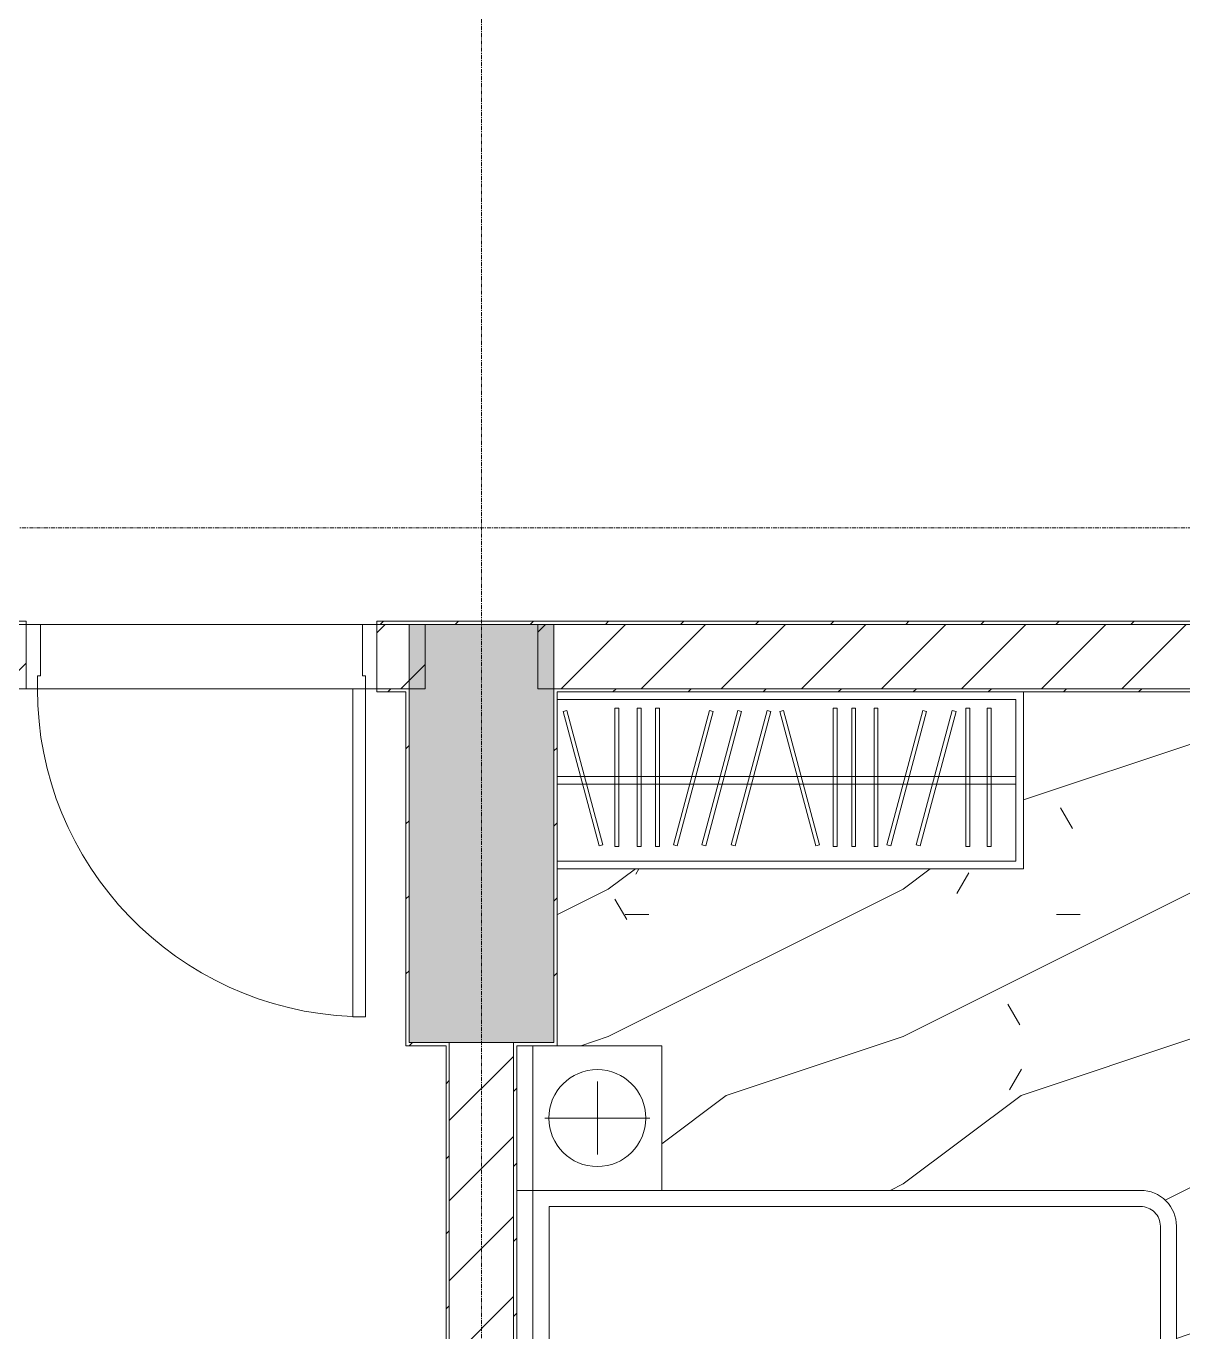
# Model space of a CAD drawing. Header units: millimetres. Extents: x 5357 to 259384, y -16348 to 109893.
# Drawn here: x 51338 to 54933, y 31337 to 35397 of the extents above; entities that cross this region are included whole.
import ezdxf

# ---------------------------------------------------------------- set-up
doc = ezdxf.new("R2010")
doc.units = ezdxf.units.MM
doc.linetypes.add('Grid Line', pattern=[22.225, 12.7, -3.175, 3.175, -3.175])
for name, color, linetype, lineweight in [('0-1', 7, 'Continuous', 5), ('A-DETL-GENF', 92, 'Continuous', 9), ('A-DOOR', 31, 'Continuous', 9), ('A-DOOR-FRAM', 31, 'Continuous', 9), ('A-FLOR-1', 53, 'Continuous', 9), ('A-FLOR-PATT-1', 10, 'Continuous', 9), ('A-WALL', 113, 'Continuous', 9), ('A-WALL-3', 113, 'Continuous', 18), ('A-WALL-PATT', 111, 'Continuous', 9), ('A-WALL-PATT-2', 53, 'Continuous', 9), ('I-FURN-1', 254, 'Continuous', 9), ('I-WALL-1', 9, 'Continuous', 18), ('I-WALL-3', 2, 'Continuous', 18), ('S-COLS-1', 253, 'Continuous', 5), ('S-COLS-2', 9, 'Continuous', 18), ('S-GRID-1', 1, 'Grid Line', 9)]:
    doc.layers.add(name, color=color, linetype=linetype, lineweight=lineweight)
pattern_1 = [(45, (0, 0), (-116.6726, 116.6726), [])]
pattern_2 = [(45, (0, 0), (-124.4508, 124.4508), [])]

# ---------------------------------------------------------------- blocks, each defined once
blk = doc.blocks.new('NCV_TKTC_KET CAU_rvt-1-TKCS_MB CẢNH QUAN CÂY XANH')
at = {"layer": 'S-COLS-1'}
blk.add_hatch(color=256, dxfattribs=at).paths.add_polyline_path([(52977.6, 32236.9), (52977.6, 33536.9), (52527.6, 33536.9), (52527.6, 32236.9)])
at = {"layer": 'S-COLS-2'}
for p, q in [((52977.6, 33536.9), (52527.6, 33536.9)), ((52527.6, 33536.9), (52527.6, 32236.9)), ((52977.6, 32236.9), (52977.6, 33536.9)), ((52527.6, 32236.9), (52977.6, 32236.9))]:
    blk.add_line(p, q, dxfattribs=at)
blk = doc.blocks.new('GIUONG NGU-2TAB-1600x2000 - GIUONG NGU-2TAB-1600x2000-842839-TKCS_MB CẢNH QUAN CÂY XANH')
at = {"layer": 'I-FURN-1'}
for p, q in [((8.5, 0), (8.5, -50)), ((458.5, -50), (458.5, 0)), ((458.5, 0), (458.5, -50)), ((2108.2, -50), (2108.2, 0)), ((2108.2, 0), (2108.2, -50)), ((2558.2, -50), (2558.2, 0)), ((458.5, -50), (8.5, -50)), ((8.5, -50), (8.5, -450.3)), ((8.5, -50), (458.5, -50)), ((458.5, -50), (8.5, -50)), ((8.5, -50), (8.5, -450.3)), ((458.5, -450.3), (458.5, -50)), ((2108.2, -50), (458.5, -50)), ((458.5, -50), (458.5, -1938.9)), ((458.5, -50), (2108.2, -50)), ((458.5, -1938.9), (458.5, -50)), ((458.5, -450.3), (458.5, -50)), ((458.5, -50), (2108.2, -50)), ((2558.2, -50), (2108.2, -50)), ((2108.2, -50), (2108.2, -450.3)), ((2108.2, -1938.9), (2108.2, -50)), ((2108.2, -50), (2558.2, -50)), ((2108.2, -50), (2558.2, -50)), ((2108.2, -450.3), (2108.2, -50)), ((2108.2, -50), (2108.2, -1938.9)), ((2558.2, -450.3), (2558.2, -50)), ((2558.2, -50), (2558.2, -450.3)), ((233.5, -86.8), (233.5, -413.5)), ((508.5, -100), (2058.2, -100)), ((508.5, -1938.9), (508.5, -100)), ((2058.2, -100), (2058.2, -1938.9)), ((2333.2, -86.8), (2333.2, -413.5)), ((120.2, -250.2), (346.8, -250.2)), ((2446.5, -250.2), (2219.8, -250.2)), ((8.5, -450.3), (458.5, -450.3)), ((8.5, -450.3), (458.5, -450.3)), ((2108.2, -450.3), (2558.2, -450.3)), ((2558.2, -450.3), (2108.2, -450.3)), ((1997.1, -2000), (569.6, -2000)), ((569.6, -2050), (1997.1, -2050)), ((1997.1, -2050), (569.6, -2050))]:
    blk.add_line(p, q, dxfattribs=at)
for centre in [(233.5, -250.2), (2333.2, -250.2)]:
    blk.add_circle(centre, 150.7, dxfattribs=at)
for centre, radius, start, end in [((569.6, -1938.9), 111.1, 180, 270), ((569.6, -1938.9), 111.1, 180, 270), ((569.6, -1938.9), 61.1, 180, 270), ((1997.1, -1938.9), 111.1, 270, 360), ((1997.1, -1938.9), 61.1, 270, 0), ((1997.1, -1938.9), 111.1, 270, 0)]:
    blk.add_arc(centre, radius, start, end, dxfattribs=at)
blk = doc.blocks.new('TU QUAN AO-SUITE ROOM_3 - TU QUAN AO-SUITE ROOM_3-V6-TKCS_MB CẢNH QUAN CÂY XANH')
at = {"layer": 'I-FURN-1'}
for p, q in [((-550, -50), (-550, -1500)), ((-550, -1500), (-550, -50)), ((-550, -50), (-550, -576)), ((-526, -1476), (-526, -50)), ((-526, -50), (-526, -600)), ((-478.3, -181.1), (-61.3, -69.4)), ((-58.2, -80.9), (-475.2, -192.7)), ((-287, -50), (-287, -576)), ((-263, -50), (-263, -576)), ((-61.3, -69.4), (-58.2, -80.9)), ((-24, -49.8), (-24, -1476)), ((-475.2, -192.7), (-478.3, -181.1)), ((-480.1, -229.7), (-50.1, -229.7)), ((-480.1, -241.7), (-480.1, -229.7)), ((-50.1, -241.7), (-480.1, -241.7)), ((-50.1, -229.7), (-50.1, -241.7)), ((-480.1, -299.2), (-50.1, -299.2)), ((-480.1, -311.2), (-480.1, -299.2)), ((-50.1, -311.2), (-480.1, -311.2)), ((-50.1, -299.2), (-50.1, -311.2)), ((-480.1, -356.4), (-50.1, -356.4)), ((-480.1, -368.4), (-480.1, -356.4)), ((-50.1, -356.4), (-50.1, -368.4)), ((-50.1, -368.4), (-480.1, -368.4)), ((-475.2, -411.5), (-478.3, -423.1)), ((-478.3, -423.1), (-61.3, -534.9)), ((-58.2, -523.3), (-475.2, -411.5)), ((-475.2, -500.3), (-478.3, -511.9)), ((-478.3, -511.9), (-61.3, -623.6)), ((-58.2, -612.1), (-475.2, -500.3)), ((-61.3, -534.9), (-58.2, -523.3)), ((-526, -1476), (-526, -600)), ((-475.2, -591.5), (-478.3, -603.1)), ((-478.3, -603.1), (-61.3, -714.9)), ((-58.2, -703.3), (-475.2, -591.5)), ((-287, -576), (-287, -1476)), ((-263, -576), (-263, -1476)), ((-61.3, -623.6), (-58.2, -612.1)), ((-61.3, -714.9), (-58.2, -703.3)), ((-478.3, -853.9), (-61.3, -742.1)), ((-58.2, -753.7), (-475.2, -865.5)), ((-61.3, -742.1), (-58.2, -753.7)), ((-475.2, -865.5), (-478.3, -853.9)), ((-480.1, -908.6), (-480.1, -920.6)), ((-480.1, -908.6), (-480.1, -920.6)), ((-50.1, -908.6), (-480.1, -908.6)), ((-480.1, -920.6), (-50.1, -920.6)), ((-50.1, -920.6), (-50.1, -908.6)), ((-480.1, -965.8), (-480.1, -977.8)), ((-480.1, -965.8), (-480.1, -977.8)), ((-50.1, -965.8), (-480.1, -965.8)), ((-50.1, -977.8), (-50.1, -965.8)), ((-480.1, -977.8), (-50.1, -977.8)), ((-480.1, -1035.3), (-480.1, -1047.3)), ((-480.1, -1035.3), (-480.1, -1047.3)), ((-50.1, -1035.3), (-480.1, -1035.3)), ((-480.1, -1047.3), (-50.1, -1047.3)), ((-50.1, -1047.3), (-50.1, -1035.3)), ((-475.2, -1075.3), (-478.3, -1086.9)), ((-478.3, -1086.9), (-61.3, -1198.6)), ((-58.2, -1187.1), (-475.2, -1075.3)), ((-475.2, -1166.5), (-478.3, -1178.1)), ((-58.2, -1278.3), (-475.2, -1166.5)), ((-478.3, -1178.1), (-61.3, -1289.9)), ((-61.3, -1198.6), (-58.2, -1187.1)), ((-61.3, -1289.9), (-58.2, -1278.3)), ((-480.1, -1320.5), (-480.1, -1332.5)), ((-480.1, -1320.5), (-480.1, -1332.5)), ((-50.1, -1320.5), (-480.1, -1320.5)), ((-480.1, -1332.5), (-50.1, -1332.5)), ((-50.1, -1332.5), (-50.1, -1320.5)), ((-480.1, -1386.9), (-480.1, -1398.9)), ((-480.1, -1386.9), (-480.1, -1398.9)), ((-50.1, -1386.9), (-480.1, -1386.9)), ((-480.1, -1398.9), (-50.1, -1398.9)), ((-50.1, -1398.9), (-50.1, -1386.9)), ((-550, -1500), (0, -1500)), ((0, -1500), (-550, -1500)), ((-24, -1476), (-526, -1476))]:
    blk.add_line(p, q, dxfattribs=at)
blk = doc.blocks.new('NCV_TKTC_TANG 1_rvt-1-TKCS_MB CẢNH QUAN CÂY XANH')
at = {"layer": 'A-FLOR-PATT-1'}
h = blk.add_hatch(dxfattribs=at)
h.set_pattern_fill('FP_5', color=256, style=0, pattern_type=2)
h.set_pattern_definition([(0, (0, 0), (1788.16, 447.04), [73.762, -1267.358, 73.762, -1267.358, -7152.64]), (0, (0, 0), (1788.16, 447.04), [-2682.24, 73.762, -2608.478, 73.762, -1267.358, -3129.28]), (0, (0, 0), (1788.16, 447.04), [-6705.6, 73.762, -820.318, 73.762, -2161.438]), (120, (670.56, 223.5), (-1281.228, 1325.072), [73.762, -1267.358, 73.762, -8419.998]), (120, (670.56, 223.5), (-1281.228, 1325.072), [-1414.882, -1267.358, 73.762, -2608.478, -4470.4]), (120, (670.56, 223.5), (-1281.228, 1325.072), [-5364.48, 73.762, -1267.358, 73.762, -3055.518]), (120, (670.56, 223.5), (-1281.228, 1325.072), [-6779.362, -820.318, 73.762, -2161.438]), (240, (894.1, 1117.6), (-506.932, -1772.112), [73.762, -1267.358, 73.762, -8419.998]), (240, (894.1, 1117.6), (-506.932, -1772.112), [-1414.882, -1267.358, 73.762, -2608.478, -4470.4]), (240, (894.1, 1117.6), (-506.932, -1772.112), [-5364.48, 73.762, -1267.358, 73.762, -3055.518]), (240, (894.1, 1117.6), (-506.932, -1772.112), [-6779.362, -820.318, 73.762, -2161.438])])
h.paths.add_polyline_path([(52862.6, 28936.9), (55842.6, 28936.9), (55842.6, 32436.9), (55852.6, 32436.9), (55852.6, 33236.9), (55842.6, 33236.9), (55842.6, 33326.9), (54437.6, 33326.9), (54437.6, 32776.9), (52987.6, 32776.9), (52986.3, 32226.9), (53312.9, 32226.8), (53312.9, 31776.8), (54801.5, 31776.8), (54830.2, 31773), (54857, 31761.9), (54880, 31744.2), (54897.7, 31721.2), (54908.8, 31694.4), (54912.6, 31665.7), (54912.6, 30238.2), (54908.8, 30209.5), (54897.7, 30182.7), (54880, 30159.7), (54857, 30142), (54830.2, 30130.9), (54801.5, 30127.1), (53312.9, 30127.1), (53312.9, 29677.1), (52862.6, 29677.1), (52862.6, 28946.9)])
h = blk.add_hatch(dxfattribs=at)
h.set_pattern_fill('FP_4', color=256, style=0, pattern_type=2)
h.set_pattern_definition([(216.87, (366.52, 916.3), (2748.89673, 1832.6049), [458.15, -4123.35]), (206.565, (916.3, 641.4), (-916.3012, -916.2996), [1024.455, -1024.455]), (198.435, (916.3, 183.26), (-1832.5985, -916.302), [579.52, -2318.076])])
h.paths.add_polyline_path([(52862.6, 28936.9), (55842.6, 28936.9), (55842.6, 32436.9), (55852.6, 32436.9), (55852.6, 33236.9), (55842.6, 33236.9), (55842.6, 33326.9), (54437.6, 33326.9), (54437.6, 32776.9), (52987.6, 32776.9), (52986.3, 32226.9), (53312.9, 32226.8), (53312.9, 31776.8), (54801.5, 31776.8), (54830.2, 31773), (54857, 31761.9), (54880, 31744.2), (54897.7, 31721.2), (54908.8, 31694.4), (54912.6, 31665.7), (54912.6, 30238.2), (54908.8, 30209.5), (54897.7, 30182.7), (54880, 30159.7), (54857, 30142), (54830.2, 30130.9), (54801.5, 30127.1), (53312.9, 30127.1), (53312.9, 29677.1), (52862.6, 29677.1), (52862.6, 28946.9)])
at = {"layer": 'A-WALL-PATT-2'}
h = blk.add_hatch(dxfattribs=at)
h.set_pattern_fill('FP_10', color=256, style=0, pattern_type=2)
h.set_pattern_definition(pattern_1)
h.paths.add_polyline_path([(52527.6, 33326.9), (52527.6, 33336.9), (52427.6, 33336.9), (52427.6, 33326.9), (52517.6, 33326.9)])
h.paths.add_polyline_path([(50143.2, 33326.9), (51337.6, 33326.9), (51337.6, 33336.9), (49652.6, 33336.9), (49652.6, 33326.9), (49662.6, 33326.9)])
h = blk.add_hatch(dxfattribs=at)
h.set_pattern_fill('FP_10', color=256, style=0, pattern_type=2)
h.set_pattern_definition(pattern_1)
h.paths.add_polyline_path([(52977.6, 33326.9), (55842.6, 33326.9), (55842.6, 33336.9), (52977.6, 33336.9)])
h = blk.add_hatch(dxfattribs=at)
h.set_pattern_fill('FP_10', color=256, style=0, pattern_type=2)
h.set_pattern_definition(pattern_1)
h.paths.add_polyline_path([(52517.6, 32236.9), (52527.6, 32236.9), (52527.6, 33326.9), (52517.6, 33326.9), (52517.6, 32965.9)])
h = blk.add_hatch(dxfattribs=at)
h.set_pattern_fill('FP_10', color=256, style=0, pattern_type=2)
h.set_pattern_definition(pattern_1)
h.paths.add_polyline_path([(52987.6, 32226.9), (52987.6, 33326.9), (52977.6, 33326.9), (52977.6, 32226.9)])
h = blk.add_hatch(dxfattribs=at)
h.set_pattern_fill('FP_10', color=256, style=0, pattern_type=2)
h.set_pattern_definition(pattern_1)
h.paths.add_polyline_path([(52517.6, 32226.9), (52642.6, 32226.9), (52642.6, 32236.9), (52517.6, 32236.9)])
h = blk.add_hatch(dxfattribs=at)
h.set_pattern_fill('FP_10', color=256, style=0, pattern_type=2)
h.set_pattern_definition(pattern_1)
h.paths.add_polyline_path([(52652.6, 25546.9), (52652.6, 32236.9), (52642.6, 32236.9), (52642.6, 25546.9)])
h = blk.add_hatch(dxfattribs=at)
h.set_pattern_fill('FP_10', color=256, style=0, pattern_type=2)
h.set_pattern_definition(pattern_1)
h.paths.add_polyline_path([(52852.6, 28936.9), (52862.6, 28936.9), (52862.6, 32236.9), (52852.6, 32236.9), (52852.6, 29020.9)])
at = {"layer": 'A-FLOR-1'}
for p, q in [((52382.6, 33536.9), (51382.6, 33536.9)), ((52392.6, 33336.9), (51372.6, 33336.9)), ((51372.6, 33336.9), (52392.6, 33336.9))]:
    blk.add_line(p, q, dxfattribs=at)
at = {"layer": 'I-WALL-1'}
for p, q in [((52527.6, 33336.9), (52427.6, 33336.9)), ((52427.6, 33336.9), (52427.6, 33326.9)), ((52527.6, 33326.9), (52527.6, 33336.9)), ((55842.6, 33336.9), (52977.6, 33336.9)), ((52977.6, 33336.9), (52977.6, 33326.9)), ((52427.6, 33326.9), (52517.6, 33326.9)), ((52517.6, 33326.9), (52517.6, 32236.9)), ((52527.6, 32236.9), (52527.6, 33326.9)), ((52977.6, 33326.9), (52977.6, 32236.9)), ((52987.6, 33326.9), (55842.6, 33326.9)), ((52987.6, 32226.9), (52987.6, 33326.9)), ((52517.6, 32236.9), (52517.6, 32226.9)), ((52517.6, 32226.9), (52642.6, 32226.9)), ((52642.6, 32236.9), (52527.6, 32236.9)), ((52652.6, 32236.9), (52642.6, 32236.9)), ((52642.6, 32226.9), (52642.6, 25546.9)), ((52652.6, 25546.9), (52652.6, 32236.9)), ((52852.6, 32236.9), (52852.6, 28936.9)), ((52862.6, 32236.9), (52852.6, 32236.9)), ((52977.6, 32236.9), (52862.6, 32236.9)), ((52862.6, 28946.9), (52862.6, 32226.9)), ((52862.6, 32226.9), (52977.6, 32226.9)), ((52977.6, 32226.9), (52987.6, 32226.9))]:
    blk.add_line(p, q, dxfattribs=at)
at = {"layer": 'I-FURN-1'}
for name, p, rotation in [('TU QUAN AO-SUITE ROOM_3 - TU QUAN AO-SUITE ROOM_3-V6-TKCS_MB CẢNH QUAN CÂY XANH', (52937.6, 33326.9), 89.9999999999998), ('GIUONG NGU-2TAB-1600x2000 - GIUONG NGU-2TAB-1600x2000-842839-TKCS_MB CẢNH QUAN CÂY XANH', (52862.6, 29668.6), 90.00000000000065)]:
    blk.add_blockref(name, p, dxfattribs=dict(at, rotation=rotation))
blk = doc.blocks.new('FD_05 - FD_05-1000x2200mm-835433-TKCS_MB CẢNH QUAN CÂY XANH')
at = {"layer": 'A-DETL-GENF'}
for p, q in [((510, -100), (470, -100)), ((470, -100), (470, -1120)), ((510, -1120), (510, -100)), ((470, -1120), (510, -1120))]:
    blk.add_line(p, q, dxfattribs=at)
blk.add_arc((510, -100), 1020, 180, 267.7525, dxfattribs=at)
at = {"layer": 'A-DOOR-FRAM'}
for p, q in [((-545, 100), (-500, 100)), ((-545, -100), (-545, 100)), ((-500, 100), (-500, -60)), ((500, 100), (545, 100)), ((500, -60), (500, 100)), ((545, 100), (545, -100)), ((-500, -60), (-510, -60)), ((-510, -60), (-510, -100)), ((510, -60), (500, -60)), ((510, -100), (510, -60)), ((-510, -100), (-545, -100)), ((545, -100), (510, -100))]:
    blk.add_line(p, q, dxfattribs=at)

msp = doc.modelspace()

# ---------------------------------------------------------------- hatches: boundary and pattern name
at = {"layer": 'A-WALL-PATT'}
h = msp.add_hatch(dxfattribs=at)
h.set_pattern_fill('FP_41', color=256, style=0, pattern_type=2)
h.set_pattern_definition(pattern_1)
h.paths.add_polyline_path([(56442.6, 33536.9), (56442.6, 33546.9), (52427.6, 33546.9), (52427.6, 33536.9), (56195.4, 33536.9)])
h.paths.add_polyline_path([(44452.6, 33536.9), (51337.6, 33536.9), (51337.6, 33546.9), (44452.6, 33546.9)])
h = msp.add_hatch(dxfattribs=at)
h.set_pattern_fill('FP_1', color=256, style=0, pattern_type=2)
h.set_pattern_definition(pattern_2)
h.paths.add_polyline_path([(49652.9, 33336.9), (51337.6, 33336.9), (51337.6, 33536.9), (49652.9, 33536.9)])
h.paths.add_polyline_path([(46511.9, 33336.9), (49452.9, 33336.9), (49452.9, 33536.9), (44852.6, 33536.9), (44852.6, 33336.9)])
h.paths.add_polyline_path([(52577.6, 33336.9), (52577.6, 33536.9), (52427.6, 33536.9), (52427.6, 33336.9)])
h = msp.add_hatch(dxfattribs=at)
h.set_pattern_fill('FP_1', color=256, style=0, pattern_type=2)
h.set_pattern_definition(pattern_2)
h.paths.add_polyline_path([(57708.4, 33336.9), (59537.6, 33336.9), (59537.6, 33536.9), (56652.6, 33536.9), (56652.6, 33336.9), (57405.8, 33336.9)])
h.paths.add_polyline_path([(52927.6, 33336.9), (56452.6, 33336.9), (56452.6, 33536.9), (52927.6, 33536.9)])
h.paths.add_polyline_path([(60727.6, 33336.9), (60727.6, 33536.9), (60627.6, 33536.9), (60627.6, 33336.9)])
h = msp.add_hatch(dxfattribs=at)
h.set_pattern_fill('FP_1', color=256, style=0, pattern_type=2)
h.set_pattern_definition(pattern_2)
h.paths.add_polyline_path([(52852.6, 25536.9), (52852.6, 28836.9), (52652.6, 28836.9), (52652.6, 25536.9)])
h.paths.add_polyline_path([(52852.6, 29036.9), (52852.6, 32237), (52652.6, 32237), (52652.6, 29036.9)])

# ---------------------------------------------------------------- linework, layer by layer
at = {"layer": 'A-WALL'}
for p, q in [((51337.6, 33536.9), (49652.9, 33536.9)), ((49652.9, 33536.9), (51337.6, 33536.9)), ((51382.6, 33536.9), (52382.6, 33536.9)), ((52577.6, 33536.9), (52427.6, 33536.9)), ((52427.6, 33536.9), (52577.6, 33536.9)), ((56452.6, 33536.9), (52927.6, 33536.9)), ((52927.6, 33536.9), (56442.6, 33536.9)), ((52392.6, 33336.9), (51372.6, 33336.9))]:
    msp.add_line(p, q, dxfattribs=at)
at = {"layer": 'A-WALL-3'}
for p, q in [((52577.6, 33336.9), (52577.6, 33536.9)), ((52927.6, 33536.9), (52927.6, 33336.9)), ((49652.9, 33336.9), (51337.6, 33336.9)), ((52427.6, 33336.9), (52577.6, 33336.9)), ((52927.6, 33336.9), (56452.6, 33336.9)), ((52852.6, 32237), (52652.6, 32237)), ((52652.6, 32237), (52652.6, 29036.9)), ((52852.6, 29036.9), (52852.6, 32237))]:
    msp.add_line(p, q, dxfattribs=at)
at = {"layer": 'I-WALL-3'}
for p, q in [((51337.6, 33546.9), (44452.6, 33546.9)), ((51337.6, 33536.9), (51337.6, 33546.9)), ((56442.6, 33546.9), (52427.6, 33546.9)), ((52427.6, 33546.9), (52427.6, 33536.9)), ((52577.6, 33536.9), (52927.6, 33536.9))]:
    msp.add_line(p, q, dxfattribs=at)
at = {"layer": 'S-GRID-1'}
for p, q in [((52752.6, 20960.6), (52752.6, 80482.7)), ((127525.3, 33836.9), (32145.8, 33836.9)), ((130319.3, 33536.9), (29351.8, 33536.9))]:
    msp.add_line(p, q, dxfattribs=at)

# ---------------------------------------------------------------- block references
at = {"layer": '0-1'}
for name in ['NCV_TKTC_KET CAU_rvt-1-TKCS_MB CẢNH QUAN CÂY XANH', 'NCV_TKTC_TANG 1_rvt-1-TKCS_MB CẢNH QUAN CÂY XANH']:
    msp.add_blockref(name, (0, 0), dxfattribs=at)
at = {"layer": 'A-DOOR'}
msp.add_blockref('FD_05 - FD_05-1000x2200mm-835433-TKCS_MB CẢNH QUAN CÂY XANH', (51882.6, 33436.9), dxfattribs=at)

doc.saveas('drawing.dxf')
